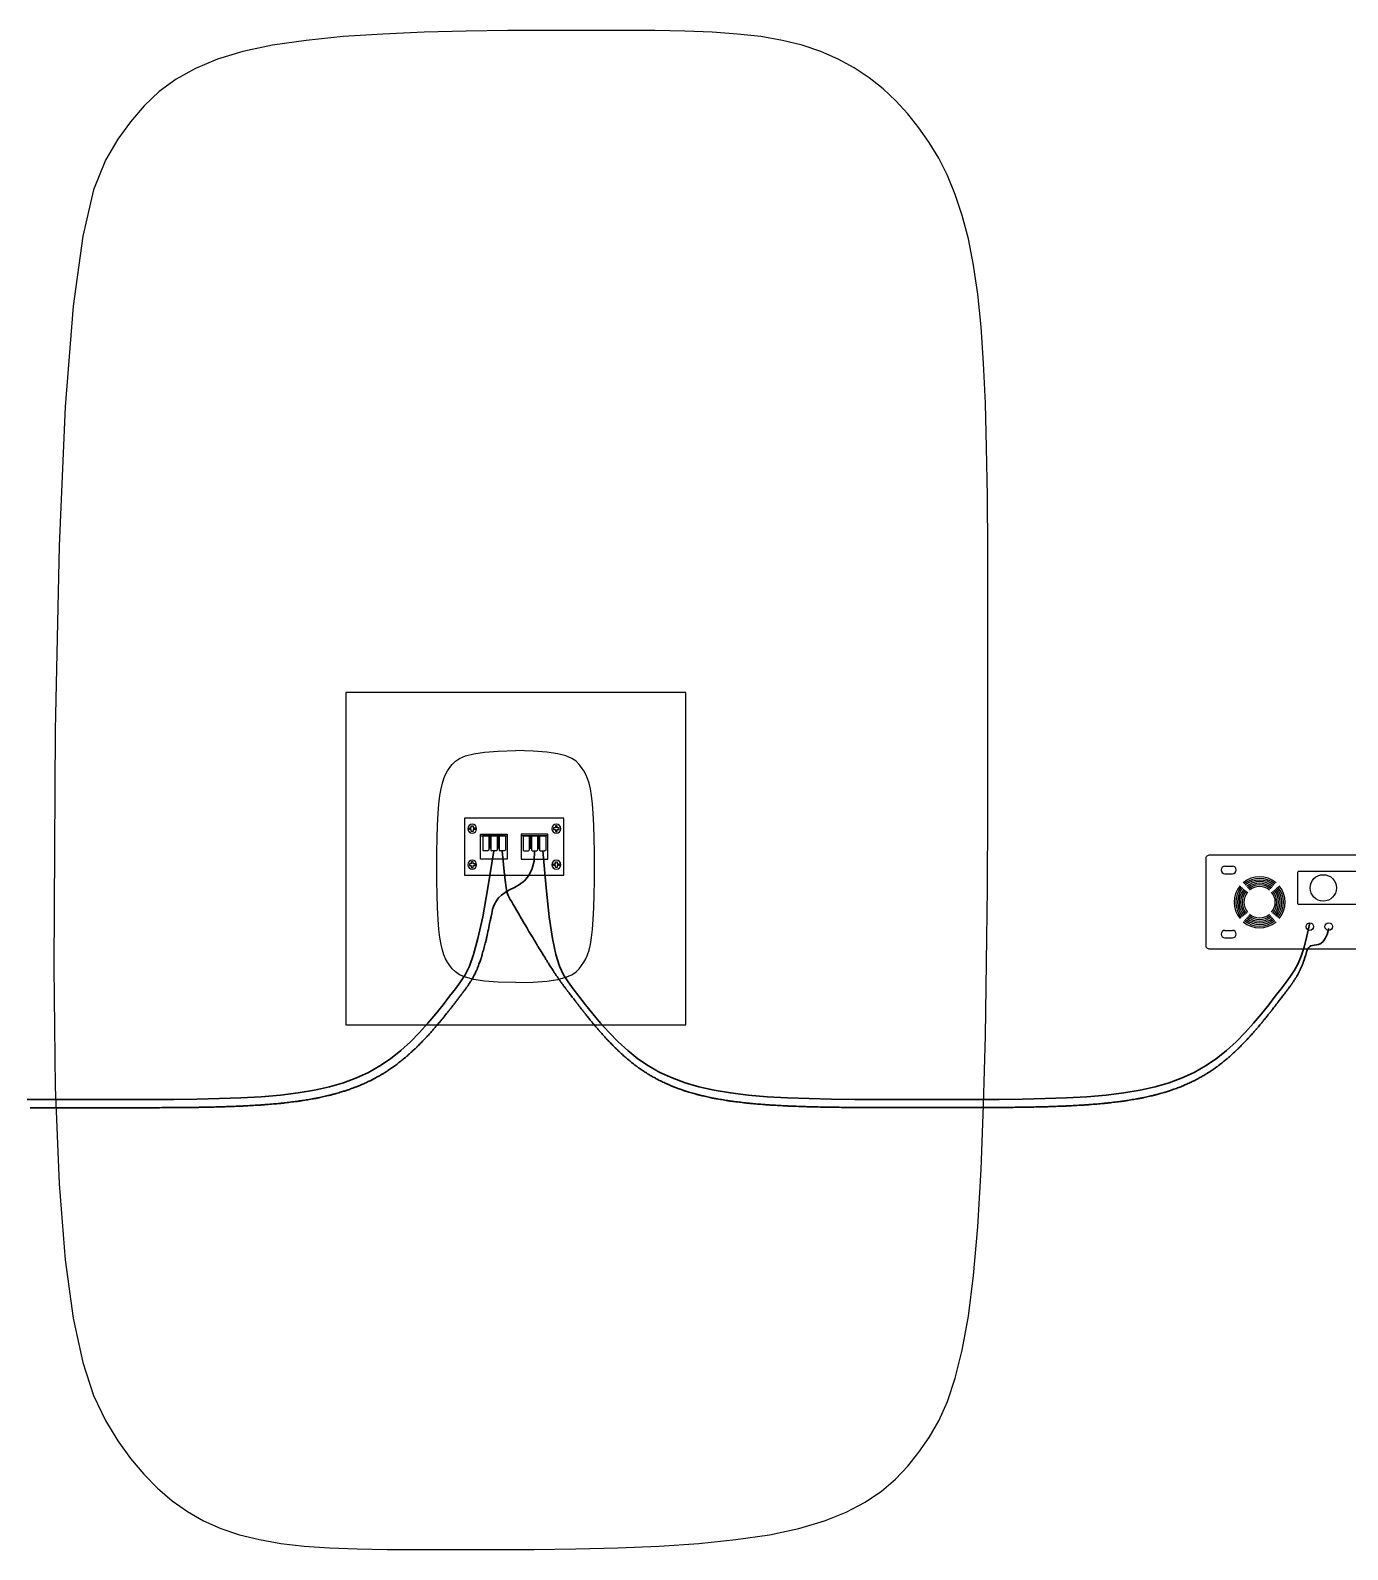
# Model space of a CAD drawing. Header units: millimetres. Extents: x -5041 to 86409, y -5695 to 67109.
# Drawn here: x 9406 to 27779, y 45908 to 67106 of the extents above; entities that cross this region are included whole.
import ezdxf

# ---------------------------------------------------------------- set-up
doc = ezdxf.new("R2010")
doc.units = ezdxf.units.MM
for name, color, linetype in [('Amplificador Dayton 300', 190, 'Continuous'), ('LINE_LEFT', 170, 'Continuous'), ('Line_RIGHT', 1, 'Continuous')]:
    doc.layers.add(name, color=color, linetype=linetype)

# ---------------------------------------------------------------- blocks, each defined once
blk = doc.blocks.new('amplificador Dayton 300')
at = {"layer": 'Amplificador Dayton 300'}
for p, q in [((-203.7, 648.8), (-203.7, 608.8)), ((-163.7, 648.8), (-163.7, 608.8)), ((136.3, 648.8), (136.3, 608.8)), ((176.3, 648.8), (176.3, 608.8)), ((-203.7, -651.2), (-203.7, -611.2)), ((-163.7, -651.2), (-163.7, -611.2)), ((136.3, -651.2), (136.3, -611.2)), ((176.3, -651.2), (176.3, -611.2))]:
    blk.add_line(p, q, dxfattribs=at)
for points in [[(-243.7, 748.8), (216.3, 748.8, -0.414214), (236.3, 728.8), (236.3, -731.2, -0.414214), (216.3, -751.2), (-243.7, -751.2, -0.414214), (-263.7, -731.2), (-263.7, 728.8, -0.414214)], [(-170, 265.7), (-7.1, 265.7, -0.414214), (0, 258.6), (0, -258.6, -0.414214), (-7.1, -265.7), (-170, -265.7, -0.414214), (-177.1, -258.6), (-177.1, 258.6, -0.414214)]]:
    blk.add_lwpolyline(points, format="xyb", close=True, dxfattribs=at)
for centre, radius in [((-88.6, 130), 70), ((116.3, 198.8), 20), ((116.3, 98.8), 20), ((-88.6, -130), 70), ((116.3, -101.2), 20), ((116.3, -201.2), 20)]:
    blk.add_circle(centre, radius, dxfattribs=at)
for centre, radius, start, end in [((-183.7, 648.8), 20, 0, 180), ((156.3, 648.8), 20, 0, 180), ((-183.7, 608.8), 20, 180, 0), ((-12.8, 464.9), 135.2, 50, 130), ((-12.8, 464.9), 126.4, 50, 130), ((-12.8, 464.9), 117.7, 50, 130), ((-12.8, 464.9), 109, 50, 130), ((-12.8, 464.9), 100.3, 50, 130), ((156.3, 608.8), 20, 180, 0), ((-12.8, 464.9), 135.2, 140, 220), ((-12.8, 464.9), 126.4, 140, 220), ((-12.8, 464.9), 117.7, 140, 220), ((-12.8, 464.9), 109, 140, 220), ((-12.8, 464.9), 100.3, 140, 220), ((-12.8, 464.9), 91.6, 140, 220), ((-12.8, 464.9), 82.9, 140, 220), ((-12.8, 464.9), 91.6, 50, 130), ((-12.8, 464.9), 82.9, 50, 130), ((-12.8, 464.9), 82.9, 320, 40), ((-12.8, 464.9), 91.6, 320, 40), ((-12.8, 464.9), 100.3, 320, 40), ((-12.8, 464.9), 109, 320, 40), ((-12.8, 464.9), 117.7, 320, 40), ((-12.8, 464.9), 126.4, 320, 40), ((-12.8, 464.9), 135.2, 320, 40), ((-12.8, 464.9), 135.2, 230, 310), ((-12.8, 464.9), 126.4, 230, 310), ((-12.8, 464.9), 117.7, 230, 310), ((-12.8, 464.9), 109, 230, 310), ((-12.8, 464.9), 100.3, 230, 310), ((-12.8, 464.9), 91.6, 230, 310), ((-12.8, 464.9), 82.9, 230, 310), ((-12.8, -467.4), 135.2, 140, 220), ((-12.8, -467.4), 126.4, 140, 220), ((-12.8, -467.4), 117.7, 140, 220), ((-12.8, -467.4), 109, 140, 220), ((-12.8, -467.4), 135.2, 50, 130), ((-12.8, -467.4), 126.4, 50, 130), ((-12.8, -467.4), 117.7, 50, 130), ((-12.8, -467.4), 109, 50, 130), ((-12.8, -467.4), 100.3, 50, 130), ((-12.8, -467.4), 91.6, 50, 130), ((-12.8, -467.4), 82.9, 50, 130), ((-12.8, -467.4), 109, 320, 40), ((-12.8, -467.4), 117.7, 320, 40), ((-12.8, -467.4), 126.4, 320, 40), ((-12.8, -467.4), 135.2, 320, 40), ((-12.8, -467.4), 100.3, 140, 220), ((-12.8, -467.4), 91.6, 140, 220), ((-12.8, -467.4), 82.9, 140, 220), ((-12.8, -467.4), 82.9, 320, 40), ((-12.8, -467.4), 91.6, 320, 40), ((-12.8, -467.4), 100.3, 320, 40), ((-12.8, -467.4), 117.7, 230, 310), ((-12.8, -467.4), 109, 230, 310), ((-12.8, -467.4), 100.3, 230, 310), ((-12.8, -467.4), 91.6, 230, 310), ((-12.8, -467.4), 82.9, 230, 310), ((-183.7, -611.2), 20, 0, 180), ((-12.8, -467.4), 135.2, 230, 310), ((-12.8, -467.4), 126.4, 230, 310), ((156.3, -611.2), 20, 0, 180), ((-183.7, -651.2), 20, 180, 0), ((156.3, -651.2), 20, 180, 0)]:
    blk.add_arc(centre, radius, start, end, dxfattribs=at)
blk = doc.blocks.new('ligadores- FIJI 6')
for p, q in [((-136.6, 159.6), (-28.4, 159.6)), ((-103.1, 159.6), (-128.2, 159.6)), ((-128.2, 159.6), (-128.2, 101.4)), ((-103.1, 159.6), (-103.1, 101.4)), ((-101.9, 159.6), (-101.9, 110.9)), ((-97, 159.6), (-101.9, 159.6)), ((-97, 159.6), (-97, 110.9)), ((-70, 159.6), (-95, 159.6)), ((-95, 159.6), (-95, 101.4)), ((-70, 159.6), (-70, 101.4)), ((-68, 159.6), (-68, 110.9)), ((-63, 159.6), (-68, 159.6)), ((-63, 159.6), (-63, 110.9)), ((-36, 159.6), (-61, 159.6)), ((-61, 159.6), (-61, 101.4)), ((-36, 159.6), (-36, 101.4)), ((136.6, 159.6), (28.4, 159.6)), ((36, 159.6), (61, 159.6)), ((36, 159.6), (36, 101.4)), ((61, 159.6), (61, 101.4)), ((63, 159.6), (63, 110.9)), ((63, 159.6), (68, 159.6)), ((68, 159.6), (68, 110.9)), ((70, 159.6), (95, 159.6)), ((70, 159.6), (70, 101.4)), ((95, 159.6), (95, 101.4)), ((97, 159.6), (97, 110.9)), ((97, 159.6), (101.9, 159.6)), ((101.9, 159.6), (101.9, 110.9)), ((103.1, 159.6), (128.2, 159.6)), ((103.1, 159.6), (103.1, 101.4)), ((128.2, 159.6), (128.2, 101.4)), ((-128.2, 101.4), (-124.4, 99)), ((-106.9, 99), (-124.4, 99)), ((-103.1, 101.4), (-106.9, 99)), ((-101.9, 110.9), (-101.2, 110.1)), ((-97.7, 110.1), (-101.2, 110.1)), ((-97, 110.9), (-97.7, 110.1)), ((-95, 101.4), (-91.3, 99)), ((-73.7, 99), (-91.3, 99)), ((-70, 101.4), (-73.7, 99)), ((-68, 110.9), (-67.3, 110.1)), ((-63.8, 110.1), (-67.3, 110.1)), ((-63, 110.9), (-63.8, 110.1)), ((-61, 101.4), (-57.3, 99)), ((-39.8, 99), (-57.3, 99)), ((-36, 101.4), (-39.8, 99)), ((36, 101.4), (39.8, 99)), ((39.8, 99), (57.3, 99)), ((61, 101.4), (57.3, 99)), ((63, 110.9), (63.8, 110.1)), ((63.8, 110.1), (67.3, 110.1)), ((68, 110.9), (67.3, 110.1)), ((70, 101.4), (73.7, 99)), ((73.7, 99), (91.3, 99)), ((95, 101.4), (91.3, 99)), ((97, 110.9), (97.7, 110.1)), ((97.7, 110.1), (101.2, 110.1)), ((101.9, 110.9), (101.2, 110.1)), ((103.1, 101.4), (106.9, 99)), ((106.9, 99), (124.4, 99)), ((128.2, 101.4), (124.4, 99))]:
    blk.add_line(p, q)
for points in [[(-201.7, 231.2), (201.7, 231.2), (201.7, 0), (-201.7, 0)], [(-136.6, 166.1), (-28.4, 166.1), (-28.4, 65.1), (-136.6, 65.1)], [(136.6, 166.1), (28.4, 166.1), (28.4, 65.1), (136.6, 65.1)]]:
    blk.add_lwpolyline(points, close=True)
for points in [[(-174.5, 184.9), (-182.1, 184.9), (-182.1, 192.5), (-174.5, 192.5)], [(-174.5, 192.5), (-174.5, 200.1), (-166.9, 200.1), (-166.9, 192.5)], [(-166.9, 192.5), (-159.4, 192.5), (-159.4, 184.9), (-166.9, 184.9)], [(166.9, 192.5), (159.4, 192.5), (159.4, 184.9), (166.9, 184.9)], [(174.5, 192.5), (174.5, 200.1), (166.9, 200.1), (166.9, 192.5)], [(174.5, 184.9), (182.1, 184.9), (182.1, 192.5), (174.5, 192.5)], [(-166.9, 184.9), (-166.9, 177.4), (-174.5, 177.4), (-174.5, 184.9)], [(166.9, 184.9), (166.9, 177.4), (174.5, 177.4), (174.5, 184.9)], [(-174.5, 46.3), (-182.1, 46.3), (-182.1, 38.7), (-174.5, 38.7)], [(-166.9, 46.3), (-166.9, 53.8), (-174.5, 53.8), (-174.5, 46.3)], [(-174.5, 38.7), (-174.5, 31.2), (-166.9, 31.2), (-166.9, 38.7)], [(-166.9, 38.7), (-159.4, 38.7), (-159.4, 46.3), (-166.9, 46.3)], [(166.9, 38.7), (159.4, 38.7), (159.4, 46.3), (166.9, 46.3)], [(166.9, 46.3), (166.9, 53.8), (174.5, 53.8), (174.5, 46.3)], [(174.5, 38.7), (174.5, 31.2), (166.9, 31.2), (166.9, 38.7)], [(174.5, 46.3), (182.1, 46.3), (182.1, 38.7), (174.5, 38.7)]]:
    blk.add_lwpolyline(points)
for centre in [(-170.7, 188.7), (170.7, 188.7), (-170.7, 42.5), (170.7, 42.5)]:
    blk.add_circle(centre, 17.9)
blk = doc.blocks.new('Fiji 6- costas')
for points in [[(6421, -2079), (6402, -3754), (6348, -5100), (6263, -6160), (6151, -6977), (6018, -7595), (5867, -8056), (5703, -8405), (5530, -8685), (5352, -8932), (5168, -9153), (4976, -9350), (4774, -9523), (4560, -9674), (4333, -9803), (4091, -9910), (3832, -9998), (3554, -10066), (3254, -10118), (2929, -10155), (2576, -10179), (2192, -10194), (1774, -10202), (1319, -10205), (824, -10205), (289, -10205), (-276, -10202), (-858, -10194), (-1443, -10179), (-2019, -10155), (-2573, -10118), (-3090, -10066), (-3559, -9998), (-3970, -9911), (-4325, -9805), (-4630, -9682), (-4893, -9543), (-5120, -9389), (-5317, -9221), (-5489, -9040), (-5645, -8847), (-5789, -8640), (-5921, -8408), (-6043, -8137), (-6152, -7813), (-6249, -7421), (-6334, -6948), (-6406, -6378), (-6466, -5699), (-6512, -4902), (-6547, -4005), (-6572, -3035), (-6589, -2016), (-6599, -974), (-6605, 67), (-6607, 1081), (-6607, 2042), (-6607, 2932), (-6605, 3747), (-6599, 4493), (-6589, 5174), (-6572, 5792), (-6547, 6351), (-6512, 6856), (-6466, 7311), (-6406, 7718), (-6334, 8083), (-6249, 8410), (-6152, 8704), (-6043, 8969), (-5921, 9209), (-5789, 9429), (-5645, 9634), (-5490, 9828), (-5324, 10009), (-5144, 10177), (-4951, 10331), (-4742, 10470), (-4518, 10593), (-4277, 10699), (-4018, 10786), (-3740, 10854), (-3439, 10906), (-3114, 10942), (-2761, 10967), (-2377, 10982), (-1960, 10990), (-1505, 10992), (-1010, 10993), (-475, 10992), (90, 10990), (672, 10982), (1257, 10967), (1833, 10942), (2387, 10906), (2905, 10854), (3374, 10786), (3784, 10698), (4140, 10591), (4448, 10462), (4716, 10311), (4951, 10138), (5160, 9941), (5351, 9719), (5530, 9473), (5703, 9184), (5867, 8767), (6018, 8122), (6151, 7147), (6263, 5740), (6348, 3802), (6402, 1229), (6421, -2079)], [(-20, -2292), (-263, -2287), (-456, -2272), (-606, -2249), (-719, -2219), (-802, -2183), (-862, -2143), (-906, -2100), (-940, -2055), (-970, -2010), (-997, -1961), (-1021, -1905), (-1043, -1839), (-1061, -1761), (-1077, -1665), (-1090, -1551), (-1101, -1413), (-1110, -1251), (-1116, -1070), (-1119, -875), (-1121, -674), (-1119, -474), (-1116, -279), (-1110, -98), (-1101, 64), (-1090, 202), (-1077, 317), (-1061, 412), (-1043, 490), (-1021, 556), (-997, 612), (-970, 661), (-940, 706), (-906, 751), (-862, 794), (-802, 834), (-719, 870), (-606, 900), (-456, 923), (-263, 938), (-20, 943)], [(-20, -2292), (223, -2287), (416, -2272), (565, -2249), (678, -2219), (762, -2183), (822, -2143), (866, -2100), (900, -2055), (930, -2010), (957, -1961), (981, -1905), (1002, -1839), (1021, -1761), (1037, -1665), (1050, -1551), (1061, -1413), (1069, -1251), (1075, -1070), (1079, -875), (1080, -674), (1079, -474), (1075, -279), (1069, -98), (1061, 64), (1050, 202), (1037, 317), (1021, 412), (1002, 490), (981, 556), (957, 612), (930, 661), (900, 706), (866, 751), (822, 794), (762, 834), (678, 870), (565, 900), (416, 923), (223, 938), (-20, 943)]]:
    blk.add_lwpolyline(points)
blk.add_lwpolyline([(-2391, 1756), (2351, 1756), (2351, -2885), (-2391, -2885)], close=True)
at = {"xscale": 3.433652804033575, "yscale": 3.433652804033575, "zscale": 3.433652804033575}
blk.add_blockref('ligadores- FIJI 6', (0, -794), dxfattribs=at)

msp = doc.modelspace()

# ---------------------------------------------------------------- linework, layer by layer
at = {"layer": 'Line_RIGHT', "color": 1, "lineweight": 30}
msp.add_lwpolyline([(9360.708, 52187.318), (9712.545, 52188.873), (10056.742, 52189.964), (10397.119, 52190.375), (10736.428, 52190.102), (11073.144, 52189.98), (11404.678, 52191.053), (11728.437, 52194.367), (12041.83, 52200.967), (12342.266, 52211.896), (12627.152, 52228.201), (12893.897, 52250.925), (13140.627, 52281.053), (13368.331, 52319.326), (13578.714, 52366.423), (13773.482, 52423.024), (13954.343, 52489.81), (14123, 52567.461), (14281.161, 52656.655), (14430.531, 52758.074), (14572.466, 52871.7), (14706.916, 52994.73), (14833.482, 53123.664), (14951.766, 53255.001), (15061.367, 53385.24), (15161.886, 53510.882), (15252.924, 53628.425), (15334.081, 53734.371), (15405.53, 53828.958), (15469.724, 53927.386), (15529.691, 54048.597), (15588.456, 54211.531), (15649.047, 54435.127), (15714.488, 54738.326), (15787.807, 55140.07), (15872.029, 55659.298)], dxfattribs=at)
at = {"layer": 'Line_RIGHT', "color": 7, "lineweight": 30}
for points in [[(9403.946, 52071.901), (9448.371, 52072.105), (9492.63, 52072.304), (9536.731, 52072.497), (9580.681, 52072.686), (9624.488, 52072.868), (9668.159, 52073.043), (9711.702, 52073.212), (9755.125, 52073.374), (9798.436, 52073.528), (9841.641, 52073.673), (9884.749, 52073.811), (9927.766, 52073.939), (9970.701, 52074.058), (10013.56, 52074.167), (10056.351, 52074.266), (10099.082, 52074.355), (10141.758, 52074.433), (10184.385, 52074.5), (10226.969, 52074.557), (10269.515, 52074.603), (10312.029, 52074.638), (10354.516, 52074.663), (10396.983, 52074.677), (10439.434, 52074.68), (10481.867, 52074.675), (10524.279, 52074.662), (10566.668, 52074.643), (10609.031, 52074.62), (10651.364, 52074.595), (10693.665, 52074.568), (10735.931, 52074.543), (10778.05, 52074.519), (10819.48, 52074.498), (10859.568, 52074.479), (10897.661, 52074.462), (10933.107, 52074.448), (10965.254, 52074.435), (10993.451, 52074.425), (11017.044, 52074.416), (11035.707, 52074.41), (11050.419, 52074.407), (11062.482, 52074.41), (11073.201, 52074.421), (11083.879, 52074.441), (11095.82, 52074.472), (11110.328, 52074.516), (11128.705, 52074.575), (11151.823, 52074.65), (11178.822, 52074.737), (11208.41, 52074.833), (11239.294, 52074.933), (11270.18, 52075.033), (11299.777, 52075.129), (11326.792, 52075.217), (11349.931, 52075.292), (11368.332, 52075.352), (11382.841, 52075.405), (11394.737, 52075.457), (11405.295, 52075.519), (11415.792, 52075.598), (11427.505, 52075.704), (11441.711, 52075.844), (11459.686, 52076.027), (11482.285, 52076.258), (11508.668, 52076.528), (11537.577, 52076.824), (11567.75, 52077.133), (11597.926, 52077.442), (11626.845, 52077.738), (11653.246, 52078.008), (11675.869, 52078.24), (11693.869, 52078.426), (11708.069, 52078.58), (11719.71, 52078.72), (11730.029, 52078.867), (11740.268, 52079.04), (11751.666, 52079.258), (11765.461, 52079.54), (11782.894, 52079.905), (11804.795, 52080.366), (11830.355, 52080.904), (11858.355, 52081.494), (11887.578, 52082.109), (11916.805, 52082.725), (11944.817, 52083.315), (11970.397, 52083.854), (11992.326, 52084.317), (12009.788, 52084.687), (12023.572, 52084.989), (12034.872, 52085.256), (12044.878, 52085.524), (12054.783, 52085.825), (12065.778, 52086.194), (12079.057, 52086.665), (12095.81, 52087.272), (12116.837, 52088.036), (12141.365, 52088.928), (12168.229, 52089.905), (12196.263, 52090.925), (12224.302, 52091.945), (12251.181, 52092.924), (12275.734, 52093.818), (12296.795, 52094.586), (12313.583, 52095.2), (12326.848, 52095.698), (12337.724, 52096.133), (12347.345, 52096.557), (12356.844, 52097.022), (12367.355, 52097.583), (12380.013, 52098.291), (12395.95, 52099.199), (12415.929, 52100.342), (12439.22, 52101.674), (12464.721, 52103.133), (12491.33, 52104.655), (12517.945, 52106.179), (12543.465, 52107.641), (12566.787, 52108.977), (12586.81, 52110.126), (12602.792, 52111.046), (12615.439, 52111.791), (12625.813, 52112.434), (12634.982, 52113.053), (12644.008, 52113.722), (12653.958, 52114.516), (12665.895, 52115.512), (12680.886, 52116.783), (12699.646, 52118.379), (12721.496, 52120.238), (12745.408, 52122.275), (12770.356, 52124.4), (12795.312, 52126.527), (12819.248, 52128.568), (12841.137, 52130.436), (12859.951, 52132.043), (12874.998, 52133.333), (12886.93, 52134.377), (12896.732, 52135.275), (12905.391, 52136.13), (12913.894, 52137.042), (12923.227, 52138.114), (12934.377, 52139.447), (12948.329, 52141.142), (12965.749, 52143.265), (12986.014, 52145.736), (13008.176, 52148.441), (13031.292, 52151.263), (13054.415, 52154.088), (13076.6, 52156.8), (13096.901, 52159.284), (13114.374, 52161.424), (13128.38, 52163.146), (13139.518, 52164.539), (13148.694, 52165.735), (13156.815, 52166.864), (13164.788, 52168.056), (13173.518, 52169.443), (13183.913, 52171.155), (13196.878, 52173.322), (13213.026, 52176.029), (13231.783, 52179.178), (13252.283, 52182.621), (13273.657, 52186.213), (13295.039, 52189.809), (13315.561, 52193.263), (13334.355, 52196.428), (13350.554, 52199.16), (13363.574, 52201.364), (13373.962, 52203.151), (13382.552, 52204.682), (13390.174, 52206.12), (13397.661, 52207.628), (13405.845, 52209.366), (13415.557, 52211.497), (13427.629, 52214.184), (13442.622, 52217.531), (13460.011, 52221.417), (13479, 52225.664), (13498.791, 52230.094), (13518.59, 52234.529), (13537.6, 52238.791), (13555.025, 52242.7), (13570.068, 52246.081), (13582.193, 52248.815), (13591.904, 52251.038), (13599.966, 52252.944), (13607.141, 52254.728), (13614.195, 52256.587), (13621.89, 52258.716), (13630.992, 52261.309), (13642.263, 52264.564), (13656.219, 52268.607), (13672.376, 52273.293), (13690.004, 52278.411), (13708.37, 52283.747), (13726.741, 52289.089), (13744.387, 52294.225), (13760.575, 52298.941), (13774.574, 52303.026), (13785.89, 52306.34), (13794.987, 52309.041), (13802.569, 52311.359), (13809.34, 52313.526), (13816.002, 52315.773), (13823.258, 52318.33), (13831.812, 52321.429), (13842.367, 52325.3), (13855.397, 52330.095), (13870.456, 52335.644), (13886.87, 52341.698), (13903.962, 52348.008), (13921.059, 52354.324), (13937.484, 52360.399), (13952.563, 52365.982), (13965.621, 52370.824), (13976.204, 52374.763), (13984.741, 52377.981), (13991.882, 52380.746), (13998.277, 52383.327), (14004.577, 52385.993), (14011.432, 52389.013), (14019.492, 52392.655), (14029.407, 52397.188), (14041.615, 52402.788), (14055.703, 52409.259), (14071.044, 52416.313), (14087.012, 52423.663), (14102.982, 52431.019), (14118.326, 52438.094), (14132.419, 52444.599), (14144.635, 52450.247), (14154.553, 52454.848), (14162.573, 52458.612), (14169.3, 52461.849), (14175.339, 52464.867), (14181.297, 52467.974), (14187.778, 52471.482), (14195.387, 52475.697), (14204.731, 52480.93), (14216.216, 52487.382), (14229.454, 52494.83), (14243.861, 52502.945), (14258.852, 52511.395), (14273.84, 52519.852), (14288.24, 52527.983), (14301.468, 52535.461), (14312.936, 52541.954), (14322.254, 52547.245), (14329.796, 52551.575), (14336.132, 52555.295), (14341.83, 52558.758), (14347.46, 52562.317), (14353.59, 52566.324), (14360.788, 52571.131), (14369.625, 52577.091), (14380.481, 52584.436), (14392.99, 52592.91), (14406.6, 52602.139), (14420.756, 52611.747), (14434.905, 52621.357), (14448.495, 52630.593), (14460.971, 52639.081), (14471.781, 52646.445), (14480.554, 52652.437), (14487.647, 52657.327), (14493.602, 52661.515), (14498.958, 52665.4), (14504.255, 52669.38), (14510.035, 52673.854), (14516.838, 52679.222), (14525.204, 52685.881), (14535.496, 52694.095), (14547.362, 52703.576), (14560.273, 52713.901), (14573.702, 52724.646), (14587.119, 52735.388), (14599.996, 52745.703), (14611.802, 52755.168), (14622.011, 52763.358), (14630.266, 52769.994), (14636.912, 52775.376), (14642.465, 52779.945), (14647.442, 52784.145), (14652.36, 52788.418), (14657.738, 52793.208), (14664.091, 52798.956), (14671.937, 52806.107), (14681.623, 52814.952), (14692.814, 52825.179), (14705.006, 52836.326), (14717.691, 52847.93), (14730.367, 52859.529), (14742.527, 52870.661), (14753.666, 52880.862), (14763.279, 52889.671), (14771.027, 52896.781), (14777.236, 52902.511), (14782.399, 52907.336), (14787.008, 52911.733), (14791.555, 52916.175), (14796.533, 52921.139), (14802.435, 52927.1), (14809.752, 52934.533), (14818.815, 52943.752), (14829.307, 52954.431), (14840.748, 52966.081), (14852.661, 52978.213), (14864.566, 52990.34), (14875.983, 53001.974), (14886.434, 53012.626), (14895.439, 53021.808), (14902.677, 53029.196), (14908.456, 53035.12), (14913.24, 53040.075), (14917.495, 53044.554), (14921.685, 53049.051), (14926.275, 53054.062), (14931.731, 53060.08), (14938.516, 53067.599), (14946.944, 53076.948), (14956.716, 53087.793), (14967.383, 53099.633), (14978.493, 53111.967), (14989.597, 53124.296), (15000.243, 53136.119), (15009.982, 53146.937), (15018.364, 53156.248), (15025.084, 53163.72), (15030.431, 53169.685), (15034.84, 53174.642), (15038.747, 53179.091), (15042.585, 53183.532), (15046.79, 53188.463), (15051.799, 53194.385), (15058.044, 53201.797), (15065.82, 53211.031), (15074.849, 53221.756), (15084.711, 53233.473), (15094.987, 53245.683), (15105.258, 53257.887), (15115.103, 53269.587), (15124.104, 53280.285), (15131.839, 53289.48), (15138.028, 53296.84), (15142.936, 53302.691), (15146.967, 53307.524), (15150.523, 53311.829), (15154.008, 53316.099), (15157.826, 53320.824), (15162.379, 53326.495), (15168.071, 53333.604), (15175.174, 53342.478), (15183.432, 53352.798), (15192.458, 53364.079), (15201.866, 53375.837), (15211.269, 53387.589), (15220.279, 53398.852), (15228.51, 53409.141), (15235.575, 53417.973), (15241.213, 53425.023), (15245.668, 53430.601), (15249.309, 53435.178), (15252.506, 53439.222), (15255.63, 53443.202), (15259.049, 53447.589), (15263.133, 53452.851), (15268.253, 53459.458), (15274.657, 53467.726), (15282.113, 53477.352), (15290.268, 53487.881), (15298.771, 53498.859), (15307.267, 53509.829), (15315.405, 53520.336), (15322.832, 53529.925), (15329.195, 53538.141), (15334.256, 53544.676), (15338.235, 53549.816), (15341.467, 53553.997), (15344.287, 53557.652), (15347.03, 53561.217), (15350.031, 53565.126), (15353.624, 53569.813), (15358.144, 53575.714), (15363.819, 53583.121), (15370.44, 53591.764), (15377.692, 53601.232), (15385.261, 53611.113), (15392.831, 53620.994), (15400.086, 53630.465), (15406.711, 53639.114), (15412.39, 53646.529), (15416.911, 53652.431), (15420.468, 53657.077), (15423.356, 53660.856), (15425.872, 53664.156), (15428.312, 53667.369), (15430.973, 53670.881), (15434.15, 53675.083), (15438.14, 53680.365), (15443.144, 53686.99), (15448.989, 53694.728), (15455.404, 53703.223), (15462.12, 53712.12), (15468.869, 53721.063), (15475.38, 53729.697), (15481.385, 53737.665), (15486.615, 53744.614), (15490.886, 53750.304), (15494.359, 53754.97), (15497.281, 53758.962), (15499.9, 53762.634), (15502.462, 53766.335), (15505.214, 53770.418), (15508.404, 53775.233), (15512.278, 53781.134), (15517.005, 53788.353), (15522.434, 53796.66), (15528.337, 53805.706), (15534.486, 53815.143), (15540.653, 53824.621), (15546.608, 53833.792), (15552.123, 53842.309), (15556.97, 53849.822), (15560.993, 53856.104), (15564.336, 53861.417), (15567.214, 53866.142), (15569.842, 53870.664), (15572.438, 53875.363), (15575.217, 53880.622), (15578.394, 53886.825), (15582.187, 53894.353), (15586.739, 53903.455), (15591.911, 53913.838), (15597.493, 53925.076), (15603.272, 53936.741), (15609.038, 53948.408), (15614.581, 53959.649), (15619.689, 53970.038), (15624.15, 53979.148), (15627.826, 53986.708), (15630.856, 53993.07), (15633.453, 53998.742), (15635.83, 54004.232), (15638.196, 54010.048), (15640.765, 54016.698), (15643.749, 54024.69), (15647.359, 54034.531), (15651.735, 54046.546), (15656.736, 54060.324), (15662.147, 54075.269), (15667.754, 54090.785), (15673.343, 54106.277), (15678.7, 54121.15), (15683.611, 54134.809), (15687.863, 54146.657), (15691.312, 54156.319), (15694.11, 54164.296), (15696.479, 54171.306), (15698.639, 54178.071), (15700.814, 54185.31), (15703.224, 54193.743), (15706.094, 54204.089), (15709.643, 54217.068), (15714.021, 54233.141), (15719.072, 54251.722), (15724.569, 54271.967), (15730.283, 54293.032), (15735.986, 54314.073), (15741.45, 54334.245), (15746.446, 54352.704), (15750.746, 54368.604), (15754.2, 54381.411), (15756.969, 54391.821), (15759.296, 54400.841), (15761.419, 54409.477), (15763.581, 54418.735), (15766.021, 54429.621), (15768.98, 54443.14), (15772.699, 54460.3), (15777.336, 54481.744), (15782.722, 54506.669), (15788.606, 54533.907), (15794.735, 54562.295), (15800.859, 54590.665), (15806.727, 54617.852), (15812.085, 54642.69), (15816.684, 54664.013), (15820.359, 54681.077), (15823.29, 54694.823), (15825.747, 54706.613), (15827.997, 54717.811), (15830.308, 54729.778), (15832.949, 54743.878), (15836.188, 54761.474), (15840.293, 54783.926), (15845.711, 54812.163), (15853.6, 54845.363), (15865.296, 54882.269), (15882.137, 54921.623), (15905.459, 54962.168), (15936.599, 55002.647), (15976.894, 55041.803), (16027.681, 55078.377), (16089.254, 55112.153), (16157.739, 55147.069), (16228.222, 55188.103), (16295.786, 55240.234), (16355.517, 55308.441), (16402.498, 55397.701), (16431.815, 55512.994), (16438.551, 55659.298)], [(27250.82, 54655.691), (27212, 54467.732), (27172.8, 54314.93), (27131.806, 54190.106), (27087.604, 54086.08), (27038.779, 53995.673), (26983.916, 53911.705), (26921.602, 53826.998), (26850.423, 53734.371), (26769.265, 53628.425), (26678.227, 53510.882), (26577.708, 53385.24), (26468.107, 53255.001), (26349.824, 53123.664), (26223.257, 52994.73), (26088.807, 52871.7), (25946.873, 52758.074), (25797.503, 52656.655), (25639.342, 52567.461), (25470.684, 52489.81), (25289.824, 52423.024), (25095.055, 52366.423), (24884.672, 52319.326), (24656.969, 52281.053), (24410.239, 52250.925), (24143.493, 52228.201), (23858.607, 52211.896), (23558.172, 52200.967), (23244.779, 52194.367), (22921.019, 52191.053), (22589.486, 52189.98), (22252.769, 52190.102), (21913.461, 52190.375), (21574.153, 52190.102), (21237.436, 52189.98), (20905.902, 52191.053), (20582.143, 52194.367), (20268.75, 52200.967), (19968.315, 52211.896), (19683.428, 52228.201), (19416.683, 52250.925), (19169.953, 52281.053), (18942.249, 52319.326), (18731.866, 52366.423), (18537.098, 52423.024), (18356.238, 52489.81), (18187.58, 52567.461), (18029.419, 52656.655), (17880.049, 52758.074), (17738.115, 52871.7), (17603.664, 52994.73), (17477.098, 53123.664), (17358.814, 53255.001), (17249.213, 53385.24), (17148.694, 53510.882), (17057.656, 53628.425), (16976.499, 53734.371), (16905.273, 53828.958), (16842.634, 53927.386), (16786.888, 54048.597), (16736.344, 54211.531), (16689.307, 54435.127), (16644.084, 54738.326), (16598.983, 55140.07), (16552.31, 55659.298)]]:
    msp.add_lwpolyline(points, dxfattribs=at)
at = {"layer": 'Line_RIGHT', "lineweight": 30}
msp.add_lwpolyline([(27515.594, 54573.068), (27493.07, 54492.359), (27466.368, 54433.571), (27436.744, 54393.065), (27405.451, 54367.2), (27373.745, 54352.338), (27342.881, 54344.837), (27314.112, 54341.058), (27288.695, 54337.361), (27267.592, 54330.837), (27250.593, 54321.494), (27237.201, 54310.073), (27226.913, 54297.313), (27219.231, 54283.953), (27213.653, 54270.734), (27209.68, 54258.395), (27206.812, 54247.676), (27204.605, 54239.104), (27202.849, 54232.356), (27201.387, 54226.896), (27200.066, 54222.191), (27198.73, 54217.704), (27197.227, 54212.9), (27195.4, 54207.245), (27193.095, 54200.203), (27190.21, 54191.407), (27186.85, 54181.169), (27183.173, 54169.969), (27179.336, 54158.285), (27175.496, 54146.598), (27171.812, 54135.387), (27168.44, 54125.131), (27165.537, 54116.312), (27163.209, 54109.255), (27161.345, 54103.675), (27159.782, 54099.133), (27158.357, 54095.193), (27156.907, 54091.415), (27155.269, 54087.361), (27153.279, 54082.594), (27150.775, 54076.674), (27147.649, 54069.303), (27144.015, 54060.739), (27140.04, 54051.379), (27135.894, 54041.621), (27131.746, 54031.862), (27127.764, 54022.499), (27124.118, 54013.93), (27120.975, 54006.551), (27118.447, 54000.632), (27116.415, 53995.932), (27114.701, 53992.078), (27113.128, 53988.701), (27111.52, 53985.431), (27109.697, 53981.896), (27107.485, 53977.727), (27104.704, 53972.553), (27101.239, 53966.124), (27097.216, 53958.663), (27092.819, 53950.516), (27088.236, 53942.027), (27083.653, 53933.541), (27079.255, 53925.402), (27075.229, 53917.955), (27071.76, 53911.544), (27068.972, 53906.401), (27066.73, 53902.307), (27064.836, 53898.928), (27063.093, 53895.931), (27061.302, 53892.985), (27059.267, 53889.757), (27056.789, 53885.914), (27053.67, 53881.123), (27049.781, 53875.161), (27045.264, 53868.241), (27040.33, 53860.683), (27035.187, 53852.81), (27030.047, 53844.942), (27025.119, 53837.402), (27020.615, 53830.511), (27016.743, 53824.589), (27013.642, 53819.852), (27011.159, 53816.083), (27009.068, 53812.956), (27007.145, 53810.148), (27005.163, 53807.334), (27002.898, 53804.19), (27000.124, 53800.391), (26996.615, 53795.614), (26992.225, 53789.642), (26987.116, 53782.694), (26981.529, 53775.097), (26975.706, 53767.179), (26969.886, 53759.268), (26964.312, 53751.691), (26959.224, 53744.775), (26954.863, 53738.847), (26951.387, 53734.124), (26948.62, 53730.372), (26946.302, 53727.248), (26944.174, 53724.406), (26941.977, 53721.503), (26939.452, 53718.193), (26936.338, 53714.133), (26932.378, 53708.977), (26927.375, 53702.465), (26921.383, 53694.668), (26914.523, 53685.738), (26906.913, 53675.831), (26898.672, 53665.1), (26889.919, 53653.699), (26880.772, 53641.782), (26871.35, 53629.504), (26861.783, 53617.03), (26852.237, 53604.58), (26842.891, 53592.388), (26833.922, 53580.686), (26825.508, 53569.706), (26817.828, 53559.682), (26811.059, 53550.846), (26805.378, 53543.43), (26800.878, 53537.556), (26797.308, 53532.899), (26794.333, 53529.024), (26791.617, 53525.493), (26788.823, 53521.872), (26785.616, 53517.725), (26781.66, 53512.614), (26776.619, 53506.105), (26770.272, 53497.91), (26762.859, 53488.338), (26754.735, 53477.849), (26746.254, 53466.899), (26737.772, 53455.947), (26729.643, 53445.452), (26722.223, 53435.871), (26715.866, 53427.664), (26710.806, 53421.132), (26706.79, 53415.958), (26703.447, 53411.667), (26700.403, 53407.787), (26697.285, 53403.844), (26693.719, 53399.364), (26689.334, 53393.873), (26683.755, 53386.898), (26676.737, 53378.126), (26668.545, 53367.886), (26659.568, 53356.666), (26650.199, 53344.955), (26640.828, 53333.243), (26631.848, 53322.018), (26623.649, 53311.77), (26616.622, 53302.988), (26611.025, 53295.996), (26606.583, 53290.46), (26602.888, 53285.884), (26599.53, 53281.77), (26596.102, 53277.62), (26592.194, 53272.937), (26587.397, 53267.222), (26581.304, 53259.978), (26573.644, 53250.875), (26564.705, 53240.252), (26554.912, 53228.615), (26544.692, 53216.471), (26534.471, 53204.325), (26524.674, 53192.684), (26515.727, 53182.054), (26508.058, 53172.941), (26501.946, 53165.684), (26497.095, 53159.942), (26493.061, 53155.207), (26489.401, 53150.972), (26485.674, 53146.729), (26481.437, 53141.968), (26476.246, 53136.184), (26469.66, 53128.866), (26461.385, 53119.677), (26451.731, 53108.957), (26441.158, 53097.216), (26430.123, 53084.964), (26419.087, 53072.71), (26408.508, 53060.965), (26398.846, 53050.238), (26390.56, 53041.04), (26383.954, 53033.711), (26378.707, 53027.915), (26374.346, 53023.148), (26370.395, 53018.904), (26366.379, 53014.68), (26361.824, 53009.969), (26356.254, 53004.267), (26349.195, 52997.069), (26340.331, 52988.038), (26329.994, 52977.506), (26318.674, 52965.974), (26306.861, 52953.94), (26295.046, 52941.904), (26283.72, 52930.368), (26273.372, 52919.829), (26264.495, 52910.789), (26257.412, 52903.582), (26251.785, 52897.886), (26247.106, 52893.211), (26242.872, 52889.071), (26238.576, 52884.977), (26233.713, 52880.441), (26227.777, 52874.975), (26220.263, 52868.091), (26210.836, 52859.462), (26199.846, 52849.403), (26187.813, 52838.391), (26175.257, 52826.901), (26162.698, 52815.41), (26150.657, 52804.394), (26139.654, 52794.329), (26130.21, 52785.692), (26122.668, 52778.801), (26116.67, 52773.357), (26111.683, 52768.901), (26107.171, 52764.976), (26102.601, 52761.125), (26097.438, 52756.889), (26091.148, 52751.812), (26083.197, 52745.437), (26073.231, 52737.454), (26061.617, 52728.153), (26048.904, 52717.975), (26035.641, 52707.356), (26022.374, 52696.736), (26009.652, 52686.555), (25998.024, 52677.251), (25988.038, 52669.262), (25980.056, 52662.886), (25973.702, 52657.849), (25968.413, 52653.738), (25963.629, 52650.137), (25958.786, 52646.631), (25953.323, 52642.806), (25946.679, 52638.246), (25938.29, 52632.538), (25927.785, 52625.4), (25915.551, 52617.088), (25902.163, 52607.996), (25888.197, 52598.512), (25874.229, 52589.03), (25860.836, 52579.939), (25848.593, 52571.631), (25838.077, 52564.498), (25829.669, 52558.803), (25822.971, 52554.306), (25817.389, 52550.639), (25812.332, 52547.435), (25807.206, 52544.327), (25801.418, 52540.947), (25794.376, 52536.928), (25785.487, 52531.901), (25774.359, 52525.619), (25761.4, 52518.307), (25747.221, 52510.308), (25732.432, 52501.967), (25717.642, 52493.627), (25703.462, 52485.632), (25690.5, 52478.327), (25679.368, 52472.055), (25670.468, 52467.049), (25663.376, 52463.098), (25657.463, 52459.881), (25652.098, 52457.076), (25646.651, 52454.362), (25640.492, 52451.415), (25632.99, 52447.916), (25623.516, 52443.541), (25611.652, 52438.073), (25597.837, 52431.708), (25582.72, 52424.746), (25566.952, 52417.485), (25551.185, 52410.227), (25536.069, 52403.269), (25522.254, 52396.913), (25510.392, 52391.457), (25500.913, 52387.104), (25493.363, 52383.673), (25487.066, 52380.885), (25481.349, 52378.46), (25475.537, 52376.12), (25468.954, 52373.586), (25460.927, 52370.579), (25450.78, 52366.821), (25438.069, 52362.122), (25423.262, 52356.651), (25407.058, 52350.665), (25390.157, 52344.423), (25373.256, 52338.183), (25357.055, 52332.202), (25342.253, 52326.739), (25329.549, 52322.052), (25319.402, 52318.315), (25311.326, 52315.374), (25304.593, 52312.989), (25298.478, 52310.923), (25292.254, 52308.936), (25285.196, 52306.79), (25276.576, 52304.246), (25265.669, 52301.067), (25251.995, 52297.089), (25236.062, 52292.456), (25218.623, 52287.386), (25200.432, 52282.099), (25182.242, 52276.813), (25164.807, 52271.747), (25148.881, 52267.121), (25135.218, 52263.154), (25124.315, 52259.994), (25115.643, 52257.511), (25108.419, 52255.503), (25101.858, 52253.771), (25095.174, 52252.113), (25087.584, 52250.328), (25078.303, 52248.216), (25066.545, 52245.576), (25051.795, 52242.271), (25034.599, 52238.419), (25015.774, 52234.203), (24996.136, 52229.806), (24976.499, 52225.411), (24957.679, 52221.198), (24940.492, 52217.352), (24925.754, 52214.055), (24914.002, 52211.432), (24904.664, 52209.373), (24896.89, 52207.715), (24889.83, 52206.292), (24882.636, 52204.938), (24874.456, 52203.486), (24864.441, 52201.773), (24851.742, 52199.632), (24835.797, 52196.949), (24817.202, 52193.822), (24796.84, 52190.399), (24775.596, 52186.828), (24754.354, 52183.257), (24733.998, 52179.836), (24715.412, 52176.714), (24699.479, 52174.037), (24686.784, 52171.909), (24676.706, 52170.243), (24668.322, 52168.907), (24660.711, 52167.767), (24652.951, 52166.691), (24644.122, 52165.545), (24633.3, 52164.198), (24619.564, 52162.515), (24602.307, 52160.406), (24582.173, 52157.946), (24560.123, 52155.253), (24537.115, 52152.443), (24514.109, 52149.634), (24492.064, 52146.942), (24471.94, 52144.486), (24454.695, 52142.381), (24440.963, 52140.709), (24430.071, 52139.403), (24421.021, 52138.36), (24412.813, 52137.478), (24404.448, 52136.654), (24394.929, 52135.785), (24383.255, 52134.769), (24368.428, 52133.501), (24349.789, 52131.912), (24328.037, 52130.058), (24304.21, 52128.028), (24279.346, 52125.91), (24254.484, 52123.792), (24230.663, 52121.762), (24208.92, 52119.911), (24190.295, 52118.325), (24175.472, 52117.065), (24163.732, 52116.084), (24153.998, 52115.305), (24145.196, 52114.652), (24136.253, 52114.05), (24126.094, 52113.421), (24113.645, 52112.691), (24097.831, 52111.782), (24077.942, 52110.643), (24054.724, 52109.314), (24029.287, 52107.858), (24002.741, 52106.339), (23976.198, 52104.82), (23950.766, 52103.364), (23927.555, 52102.036), (23907.677, 52100.899), (23891.866, 52099.996), (23879.355, 52099.295), (23869.006, 52098.742), (23859.675, 52098.284), (23850.223, 52097.868), (23839.509, 52097.441), (23826.392, 52096.95), (23809.73, 52096.341), (23788.769, 52095.578), (23764.294, 52094.688), (23737.477, 52093.712), (23709.49, 52092.694), (23681.504, 52091.676), (23654.691, 52090.7), (23630.222, 52089.81), (23609.269, 52089.048), (23592.609, 52088.444), (23579.439, 52087.976), (23568.562, 52087.611), (23558.782, 52087.313), (23548.9, 52087.049), (23537.719, 52086.785), (23524.043, 52086.486), (23506.675, 52086.119), (23484.819, 52085.658), (23459.296, 52085.121), (23431.329, 52084.532), (23402.14, 52083.917), (23372.953, 52083.302), (23344.988, 52082.713), (23319.471, 52082.176), (23297.622, 52081.716), (23280.255, 52081.352), (23266.536, 52081.071), (23255.223, 52080.855), (23245.072, 52080.683), (23234.84, 52080.537), (23223.284, 52080.398), (23209.16, 52080.246), (23191.225, 52080.061), (23168.655, 52079.83), (23142.294, 52079.56), (23113.407, 52079.264), (23083.257, 52078.955), (23053.108, 52078.647), (23024.223, 52078.351), (22997.866, 52078.081), (22975.302, 52077.85), (22957.369, 52077.668), (22943.213, 52077.528), (22931.554, 52077.423), (22921.114, 52077.344), (22910.613, 52077.283), (22898.772, 52077.231), (22884.312, 52077.178), (22865.954, 52077.118), (22842.848, 52077.043), (22815.859, 52076.956), (22786.282, 52076.86), (22755.412, 52076.76), (22724.542, 52076.66), (22694.967, 52076.564), (22667.982, 52076.477), (22644.881, 52076.402), (22626.526, 52076.343), (22612.044, 52076.299), (22600.132, 52076.268), (22589.484, 52076.248), (22578.795, 52076.238), (22566.761, 52076.235), (22552.077, 52076.237), (22533.438, 52076.244), (22509.866, 52076.252), (22481.686, 52076.263), (22449.552, 52076.275), (22414.115, 52076.29), (22376.029, 52076.307), (22335.945, 52076.326), (22294.516, 52076.347), (22252.393, 52076.37), (22210.123, 52076.396), (22167.818, 52076.423), (22125.482, 52076.449), (22083.121, 52076.474), (22040.74, 52076.495), (21998.344, 52076.512), (21955.939, 52076.523), (21913.528, 52076.527), (21871.117, 52076.523), (21828.712, 52076.512), (21786.317, 52076.495), (21743.937, 52076.474), (21701.576, 52076.449), (21659.241, 52076.423), (21616.936, 52076.396), (21574.666, 52076.37), (21532.544, 52076.347), (21491.114, 52076.326), (21451.029, 52076.307), (21412.942, 52076.29), (21377.504, 52076.275), (21345.369, 52076.263), (21317.189, 52076.252), (21293.616, 52076.244), (21274.976, 52076.237), (21260.291, 52076.235), (21248.257, 52076.238), (21237.568, 52076.248), (21226.92, 52076.268), (21215.007, 52076.299), (21200.526, 52076.343), (21182.17, 52076.402), (21159.069, 52076.477), (21132.084, 52076.564), (21102.51, 52076.66), (21071.64, 52076.76), (21040.769, 52076.86), (21011.192, 52076.956), (20984.204, 52077.043), (20961.098, 52077.118), (20942.74, 52077.178), (20928.28, 52077.231), (20916.439, 52077.283), (20905.938, 52077.344), (20895.497, 52077.423), (20883.839, 52077.528), (20869.682, 52077.668), (20851.75, 52077.85), (20829.185, 52078.081), (20802.829, 52078.351), (20773.944, 52078.647), (20743.795, 52078.955), (20713.645, 52079.264), (20684.757, 52079.56), (20658.396, 52079.83), (20635.826, 52080.061), (20617.892, 52080.246), (20603.768, 52080.398), (20592.212, 52080.537), (20581.98, 52080.683), (20571.829, 52080.855), (20560.515, 52081.071), (20546.797, 52081.352), (20529.429, 52081.716), (20507.581, 52082.176), (20482.063, 52082.713), (20454.099, 52083.302), (20424.911, 52083.917), (20395.722, 52084.532), (20367.755, 52085.121), (20342.232, 52085.658), (20320.377, 52086.119), (20303.008, 52086.486), (20289.332, 52086.785), (20278.152, 52087.049), (20268.27, 52087.313), (20258.489, 52087.611), (20247.613, 52087.976), (20234.443, 52088.444), (20217.783, 52089.048), (20196.83, 52089.81), (20172.361, 52090.7), (20145.548, 52091.676), (20117.562, 52092.694), (20089.575, 52093.712), (20062.758, 52094.688), (20038.283, 52095.578), (20017.322, 52096.341), (20000.66, 52096.95), (19987.542, 52097.441), (19976.828, 52097.868), (19967.376, 52098.284), (19958.046, 52098.742), (19947.696, 52099.295), (19935.186, 52099.996), (19919.375, 52100.899), (19899.496, 52102.036), (19876.286, 52103.364), (19850.854, 52104.82), (19824.31, 52106.339), (19797.765, 52107.858), (19772.328, 52109.314), (19749.11, 52110.643), (19729.221, 52111.782), (19713.407, 52112.691), (19700.957, 52113.421), (19690.798, 52114.05), (19681.855, 52114.652), (19673.054, 52115.305), (19663.32, 52116.084), (19651.579, 52117.065), (19636.757, 52118.325), (19618.131, 52119.911), (19596.389, 52121.762), (19572.567, 52123.792), (19547.705, 52125.91), (19522.842, 52128.028), (19499.014, 52130.058), (19477.262, 52131.912), (19458.623, 52133.501), (19443.797, 52134.769), (19432.123, 52135.785), (19422.603, 52136.654), (19414.239, 52137.478), (19406.031, 52138.36), (19396.98, 52139.403), (19386.089, 52140.709), (19372.357, 52142.381), (19355.112, 52144.486), (19334.987, 52146.942), (19312.943, 52149.634), (19289.937, 52152.443), (19266.929, 52155.253), (19244.878, 52157.946), (19224.745, 52160.406), (19207.487, 52162.515), (19193.752, 52164.198), (19182.93, 52165.545), (19174.1, 52166.691), (19166.341, 52167.767), (19158.73, 52168.907), (19150.346, 52170.243), (19140.267, 52171.909), (19127.572, 52174.037), (19111.64, 52176.714), (19093.054, 52179.836), (19072.697, 52183.257), (19051.455, 52186.828), (19030.211, 52190.399), (19009.85, 52193.822), (18991.254, 52196.949), (18975.31, 52199.632), (18962.61, 52201.773), (18952.595, 52203.486), (18944.416, 52204.938), (18937.221, 52206.292), (18930.162, 52207.715), (18922.388, 52209.373), (18913.05, 52211.432), (18901.298, 52214.055), (18886.559, 52217.352), (18869.372, 52221.198), (18850.553, 52225.411), (18830.916, 52229.806), (18811.277, 52234.203), (18792.452, 52238.419), (18775.257, 52242.271), (18760.506, 52245.576), (18748.749, 52248.216), (18739.468, 52250.328), (18731.877, 52252.113), (18725.194, 52253.771), (18718.632, 52255.503), (18711.408, 52257.511), (18702.737, 52259.994), (18691.834, 52263.154), (18678.17, 52267.121), (18662.245, 52271.747), (18644.81, 52276.813), (18626.62, 52282.099), (18608.428, 52287.386), (18590.989, 52292.456), (18575.056, 52297.089), (18561.382, 52301.067), (18550.475, 52304.246), (18541.856, 52306.79), (18534.797, 52308.936), (18528.573, 52310.923), (18522.458, 52312.989), (18515.726, 52315.374), (18507.649, 52318.315), (18497.503, 52322.052), (18484.798, 52326.739), (18469.996, 52332.202), (18453.795, 52338.183), (18436.895, 52344.423), (18419.994, 52350.665), (18403.79, 52356.651), (18388.983, 52362.122), (18376.271, 52366.821), (18366.124, 52370.579), (18358.097, 52373.586), (18351.515, 52376.12), (18345.702, 52378.46), (18339.985, 52380.885), (18333.689, 52383.673), (18326.138, 52387.104), (18316.659, 52391.457), (18304.797, 52396.913), (18290.983, 52403.269), (18275.867, 52410.227), (18260.099, 52417.485), (18244.332, 52424.746), (18229.215, 52431.708), (18215.399, 52438.073), (18203.535, 52443.541), (18194.061, 52447.916), (18186.56, 52451.415), (18180.4, 52454.362), (18174.954, 52457.076), (18169.589, 52459.881), (18163.676, 52463.098), (18156.584, 52467.049), (18147.684, 52472.055), (18136.551, 52478.327), (18123.59, 52485.632), (18109.409, 52493.627), (18094.619, 52501.967), (18079.83, 52510.308), (18065.651, 52518.307), (18052.693, 52525.619), (18041.564, 52531.901), (18032.675, 52536.928), (18025.633, 52540.947), (18019.846, 52544.327), (18014.72, 52547.435), (18009.662, 52550.639), (18004.081, 52554.306), (17997.382, 52558.803), (17988.974, 52564.498), (17978.458, 52571.631), (17966.216, 52579.939), (17952.822, 52589.03), (17938.855, 52598.512), (17924.889, 52607.996), (17911.501, 52617.088), (17899.266, 52625.4), (17888.761, 52632.538), (17880.373, 52638.246), (17873.728, 52642.806), (17868.265, 52646.631), (17863.423, 52650.137), (17858.638, 52653.738), (17853.35, 52657.849), (17846.996, 52662.886), (17839.014, 52669.262), (17829.027, 52677.251), (17817.399, 52686.555), (17804.678, 52696.736), (17791.411, 52707.356), (17778.147, 52717.975), (17765.434, 52728.153), (17753.821, 52737.454), (17743.854, 52745.437), (17735.903, 52751.812), (17729.613, 52756.889), (17724.45, 52761.125), (17719.88, 52764.976), (17715.369, 52768.901), (17710.381, 52773.357), (17704.383, 52778.801), (17696.842, 52785.692), (17687.397, 52794.329), (17676.394, 52804.394), (17664.353, 52815.41), (17651.795, 52826.901), (17639.239, 52838.391), (17627.205, 52849.403), (17616.215, 52859.462), (17606.789, 52868.091), (17599.275, 52874.975), (17593.339, 52880.441), (17588.476, 52884.977), (17584.18, 52889.071), (17579.945, 52893.211), (17575.267, 52897.886), (17569.639, 52903.582), (17562.556, 52910.789), (17553.679, 52919.829), (17543.332, 52930.368), (17532.005, 52941.904), (17520.19, 52953.94), (17508.377, 52965.974), (17497.057, 52977.506), (17486.72, 52988.038), (17477.857, 52997.069), (17470.797, 53004.267), (17465.227, 53009.969), (17460.672, 53014.68), (17456.656, 53018.904), (17452.705, 53023.148), (17448.344, 53027.915), (17443.098, 53033.711), (17436.491, 53041.04), (17428.205, 53050.238), (17418.543, 53060.965), (17407.965, 53072.71), (17396.929, 53084.964), (17385.894, 53097.216), (17375.32, 53108.957), (17365.666, 53119.677), (17357.392, 53128.866), (17350.806, 53136.184), (17345.615, 53141.968), (17341.377, 53146.729), (17337.65, 53150.972), (17333.991, 53155.207), (17329.957, 53159.942), (17325.105, 53165.684), (17318.994, 53172.941), (17311.324, 53182.054), (17302.378, 53192.684), (17292.581, 53204.325), (17282.359, 53216.471), (17272.139, 53228.615), (17262.346, 53240.252), (17253.407, 53250.875), (17245.748, 53259.978), (17239.654, 53267.222), (17234.858, 53272.937), (17230.95, 53277.62), (17227.521, 53281.77), (17224.163, 53285.884), (17220.468, 53290.46), (17216.026, 53295.996), (17210.43, 53302.988), (17203.403, 53311.77), (17195.204, 53322.018), (17186.223, 53333.243), (17176.853, 53344.955), (17167.483, 53356.666), (17158.507, 53367.886), (17150.314, 53378.126), (17143.296, 53386.898), (17137.718, 53393.873), (17133.332, 53399.364), (17129.767, 53403.844), (17126.648, 53407.787), (17123.604, 53411.667), (17120.261, 53415.958), (17116.246, 53421.132), (17111.186, 53427.664), (17104.829, 53435.871), (17097.408, 53445.452), (17089.279, 53455.947), (17080.797, 53466.899), (17072.317, 53477.849), (17064.192, 53488.338), (17056.779, 53497.91), (17050.432, 53506.105), (17045.391, 53512.614), (17041.435, 53517.725), (17038.228, 53521.872), (17035.435, 53525.493), (17032.718, 53529.024), (17029.743, 53532.899), (17026.174, 53537.556), (17021.674, 53543.43), (17015.992, 53550.846), (17009.219, 53559.687), (17001.529, 53569.724), (16993.096, 53580.729), (16984.096, 53592.472), (16974.703, 53604.726), (16965.091, 53617.261), (16955.435, 53629.848), (16945.902, 53642.271), (16936.626, 53654.357), (16927.73, 53665.942), (16919.341, 53676.865), (16911.584, 53686.963), (16904.583, 53696.075), (16898.464, 53704.038), (16893.352, 53710.69), (16889.304, 53715.959), (16886.104, 53720.131), (16883.467, 53723.585), (16881.109, 53726.697), (16878.745, 53729.845), (16876.091, 53733.405), (16872.862, 53737.754), (16868.774, 53743.271), (16863.638, 53750.204), (16857.643, 53758.295), (16851.075, 53767.161), (16844.22, 53776.414), (16837.364, 53785.67), (16830.79, 53794.543), (16824.786, 53802.649), (16819.636, 53809.602), (16815.527, 53815.152), (16812.25, 53819.597), (16809.497, 53823.366), (16806.961, 53826.892), (16804.333, 53830.607), (16801.306, 53834.941), (16797.571, 53840.327), (16792.821, 53847.197), (16786.855, 53855.83), (16779.897, 53865.899), (16772.277, 53876.925), (16764.327, 53888.43), (16756.377, 53899.935), (16748.759, 53910.961), (16741.803, 53921.029), (16735.84, 53929.66), (16731.083, 53936.55), (16727.274, 53942.088), (16724.039, 53946.84), (16721.001, 53951.369), (16717.786, 53956.239), (16714.018, 53962.015), (16709.322, 53969.262), (16703.323, 53978.542), (16695.777, 53990.219), (16686.973, 54003.845), (16677.329, 54018.769), (16667.267, 54034.342), (16657.206, 54049.913), (16647.567, 54064.832), (16638.768, 54078.45), (16631.231, 54090.117), (16625.223, 54099.419), (16620.411, 54106.893), (16616.308, 54113.314), (16612.427, 54119.456), (16608.283, 54126.092), (16603.389, 54133.997), (16597.26, 54143.946), (16589.408, 54156.711), (16579.522, 54172.789), (16567.981, 54191.56), (16555.335, 54212.125), (16542.139, 54233.588), (16528.943, 54255.049), (16516.301, 54275.611), (16504.764, 54294.374), (16494.885, 54310.442), (16487.016, 54323.243), (16480.718, 54333.509), (16475.351, 54342.303), (16470.273, 54350.684), (16464.847, 54359.714), (16458.431, 54370.451), (16450.386, 54383.958), (16440.073, 54401.294), (16427.078, 54423.139), (16411.903, 54448.651), (16395.274, 54476.608), (16377.918, 54505.787), (16360.562, 54534.965), (16343.935, 54562.919), (16328.762, 54588.426), (16315.773, 54610.265), (16305.432, 54627.652), (16297.165, 54641.571), (16290.135, 54653.445), (16283.506, 54664.696), (16276.442, 54676.749), (16268.106, 54691.026), (16257.663, 54708.95), (16244.276, 54731.946), (16227.405, 54760.927), (16207.698, 54794.78), (16186.102, 54831.879), (16163.561, 54870.602), (16141.02, 54909.324), (16119.423, 54946.424), (16099.717, 54980.276), (16082.847, 55009.257), (16069.415, 55033.284), (16058.663, 55058.432), (16049.487, 55092.316), (16040.786, 55142.55), (16031.458, 55216.751), (16020.402, 55322.532), (16006.516, 55467.509), (15988.697, 55659.298)], dxfattribs=at)

# ---------------------------------------------------------------- block references
at = {"layer": 'Amplificador Dayton 300', "xscale": 2.633444079321493, "yscale": 2.633444079321493, "zscale": 2.633444079321493, "rotation": 269.9999999999999}
msp.add_blockref('amplificador Dayton 300', (27782.221, 54907.703), dxfattribs=at)
at = {"layer": 'LINE_LEFT', "lineweight": 100, "xscale": -1}
msp.add_blockref('Fiji 6- costas', (16155.29, 56113.399), dxfattribs=at)

doc.saveas('drawing.dxf')
